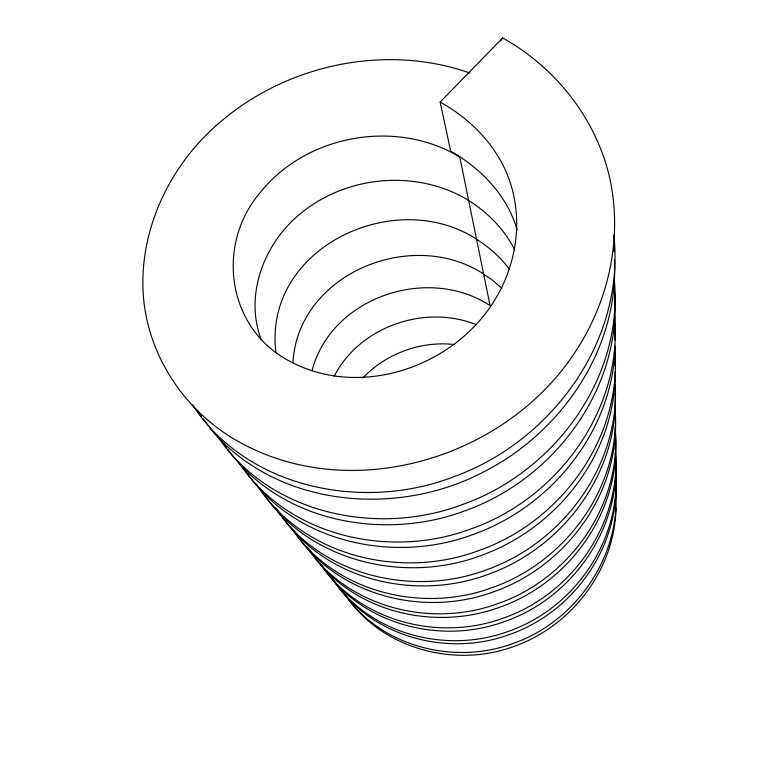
<?xml version="1.0" encoding="UTF-8"?>
<svg xmlns="http://www.w3.org/2000/svg" width="759" height="759" viewBox="0 0 759 759"><rect width="100%" height="100%" fill="white"/><g stroke="black" fill="none" stroke-linecap="round" stroke-linejoin="round"><path stroke-width="1.14" d="M292.917 362.783C297.907 273.544 411.966 227.064 483.644 274.037M312.034 370.629C331.114 297.158 427.867 264.739 490.067 305.592L459.783 156.98C396.132 118.584 306.484 134.514 260.138 192.634C214.987 245.593 227.463 330.099 291.219 362.015C361.977 399.016 455.011 366.18 495.172 299.312C514.963 266.779 522.126 226.524 512.278 189.503C502.23 151.477 474.081 120.833 440.163 102.067L502.648 37.95C554.393 66.83 594.363 116.364 608.784 174.134C623.632 235.176 609.373 300.877 574.724 352.745C502.714 462.041 341.986 507.486 228.782 435.789C181.97 405.733 149.058 354.88 143.65 299.226C138.584 244.294 159.029 189.209 194.551 147.625C260.536 71.033 374.196 39.392 469.812 72.987M334.235 376.227C359.709 326.417 425.002 303.989 476.415 324.729M500.779 40.967L502.648 37.95M362.821 377.963C386.046 353.504 420.903 340.668 454.442 344.548M468.626 200.357C418.124 169.769 349.927 174.893 303.647 211.135C265.384 240.072 243.705 293.41 261.21 339.7M476.529 239.151C394.044 185.756 262.595 248.563 275.982 352.812M451.624 151.781C481.747 169.001 507.382 196.031 517.135 229.901M467.648 199.864C487.278 212.046 504.374 229.038 514.649 249.872M476.007 238.924C488.824 246.979 500.38 257.159 509.507 269.246M483.568 274.094L492.249 280.005L501.955 288.335M345.544 594.99C380.876 648.765 454.603 668.423 513.9 646.459C571.005 626.479 613.727 570.91 615.985 510.114L615.928 507.828M341.503 589.8L342.878 591.678M344.263 593.566C380.297 646.602 453.768 665.377 512.847 643.547C576.973 621.46 622.389 554.26 615.464 486.234L615.094 483.967M332.414 578.405C368.637 636.203 446.776 657.892 509.545 634.467C575.559 611.697 622.513 542.6 615.378 472.506M331.522 577.552C368.57 634.163 446.188 654.429 508.397 631.317C575.066 608.31 622.56 538.558 615.359 467.743M321.816 565.417C359.842 624.391 440.391 645.454 504.811 621.441C573.519 597.694 622.693 525.892 615.274 452.838M319.368 562.476C357.963 621.431 438.901 642.076 503.568 617.997C572.979 593.993 622.741 521.49 615.245 447.658M307.376 547.305L312.101 553.766M313.448 555.616C354.453 612.741 435.106 631.109 499.65 607.219C570.853 582.523 622.484 508.483 615.179 432.564M306.664 546.765C347.081 607.788 431.245 628.452 498.284 603.452C569.819 578.595 622.114 504.469 615.179 428.085M293.79 530.503C335.013 595.549 423.588 618.063 493.995 591.64C566.736 566.214 620.976 491.652 615.16 413.683M290.716 526.765C332.565 591.944 421.719 614.05 492.496 587.504C565.645 561.888 620.539 487.193 615.16 408.693M276.864 509.298L281.001 514.972M282.386 516.87C326.693 581.081 416.549 601.062 487.771 574.497C562.058 548.321 618.803 473.531 615.169 393.589M275.517 507.98C319.539 575.607 412.573 597.551 486.121 569.933C563.643 542.78 621.687 463.237 614.951 380.022M259.692 487.952C304.625 560.664 403.152 584.98 480.893 555.541C556.954 528.558 615.938 453.626 615.179 371.654M256.504 484.176C302.329 556.556 401.207 579.895 479.052 550.484C561.309 521.661 622.816 436.956 614.724 348.647M241.371 465.286L246.115 471.804M247.472 473.663C296.703 543.672 395.486 563.605 473.246 534.469C551.11 506.699 611.697 432.156 615.217 348.485L615.151 346.123M239.047 462.762C287.832 537.068 390.648 559.231 471.197 528.824C558.586 498.179 623.926 407.953 614.486 314.065M221.6 440.894L226.334 447.393M227.681 449.252C280.024 521.974 383.475 541.385 464.688 510.902C554.355 479.252 622.864 387.593 614.42 290.83M216.647 434.831C267.899 514.033 377.223 536.888 462.392 504.574C553.7 472.345 623.367 378.845 614.344 280.318M196.619 409.67L201.353 416.188M203.384 418.987L208.118 425.505M209.475 427.364L211.505 430.163C277.49 507.515 397.194 517.629 484.147 471.662C561.793 432.099 619.173 348.381 614.42 259.597M192.331 404.613C246.571 488.54 362.612 511.452 452.459 477.231C549.924 442.753 624.572 342.821 614.05 237.501L613.661 235.233M440.163 102.067L450.666 151.145M613.708 245.755L614.202 251.542M614.325 351.597L615.018 365.743M614.486 379.955L615.046 389.063M615.122 488.379L615.483 490.627M614.534 322.471L614.999 340.212"/></g></svg>
